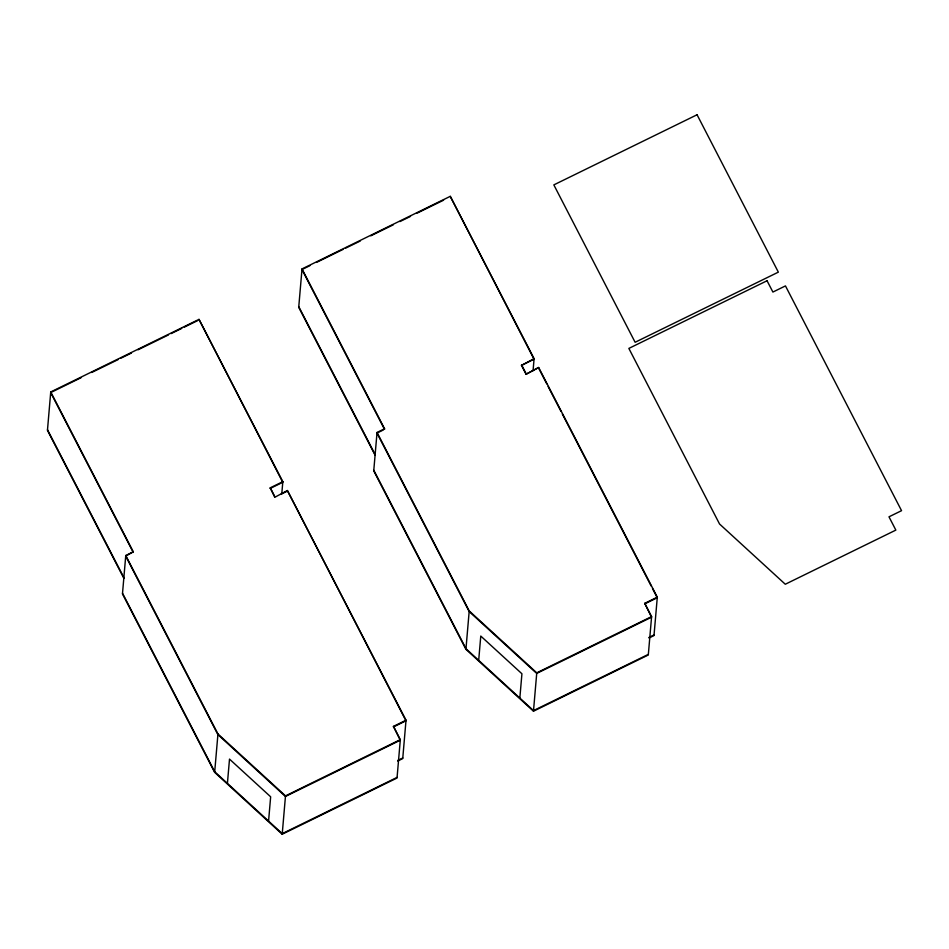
<?xml version="1.0" encoding="UTF-8"?>
<svg xmlns="http://www.w3.org/2000/svg" width="949" height="949" viewBox="0 0 949 949"><rect width="100%" height="100%" fill="white"/><g stroke="black" fill="none" stroke-linecap="round" stroke-linejoin="round"><path stroke-width="1.42" d="M281.794 493.717L282.826 481.677L198.993 319.374L50.736 391.973L47.45 430.348L123.916 578.404M50.736 391.973L133.299 551.808L125.766 555.509L122.468 593.884L214.652 772.356L282.197 834.242L397.026 778.014L400.324 739.639L393.455 726.365L406.018 720.208L287.393 490.526L274.783 497.288L270.251 487.833L282.826 481.677M393.455 726.365L400.264 740.244L285.435 796.472L217.89 734.585L125.707 556.114L133.299 551.808M198.993 319.374L282.766 482.282L270.204 488.438M214.652 772.356L217.95 733.98L125.766 555.509M227.416 783.399L229.504 759.105L270.655 796.804L268.567 821.099M533.065 370.679L534.097 358.639L450.265 196.336L302.019 268.935L298.721 307.31L375.187 455.354M393.408 726.97L405.97 720.813L287.393 490.526M282.197 834.242L285.495 795.867L217.95 733.98M302.019 268.935L384.57 428.77L377.038 432.459L373.74 470.846L465.923 649.318L533.468 711.204L648.297 654.976L651.595 616.601L644.739 603.315L657.301 597.17L538.664 367.488L526.054 374.25L538.664 367.488M384.57 428.77L384.523 429.375L301.96 269.54L309.908 265.649M450.265 196.336L534.038 359.244L521.476 365.389L526.054 374.25M406.018 720.208L402.732 758.583L397.702 761.051M465.923 649.318L469.162 611.547L376.978 433.064L383.266 429.992M478.687 660.35L480.775 636.067L521.926 673.766L519.838 698.061M521.476 365.389L534.097 358.639M533.468 711.204L536.766 672.829L469.221 610.931L377.038 432.459M469.162 611.547L536.707 673.434L651.536 617.206L644.739 603.315M657.301 597.17L654.003 635.545L648.986 638.001M81.128 377.678L50.688 392.578L133.251 552.425M91.721 372.483L118.198 359.529M120.843 358.224L131.436 353.04M138.056 349.801L168.495 334.89M171.14 333.597L181.733 328.413M184.379 327.12L197.617 320.632M316.527 262.41L342.992 249.445M345.638 248.152L360.205 241.022M370.798 235.838L393.301 224.818M399.909 221.568L410.502 216.384M417.121 213.145L443.598 200.18M281.058 494.215L287.345 491.131M644.679 603.92L657.242 597.775L652.497 588.582M285.495 795.867L400.324 739.639M536.766 672.829L651.595 616.601M397.761 760.446L402.791 757.978M649.033 637.396L654.063 634.94M397.085 777.409L282.256 833.637L214.711 771.751L122.528 593.279M648.357 654.371L533.528 710.599L465.983 648.713L373.799 470.229M538.617 368.093L546.754 383.847M548.107 386.468L560.989 411.403M562.342 414.025L651.144 585.96M521.535 364.784L526.102 373.633M298.781 306.705L375.246 454.749M270.251 487.833L274.83 496.683M47.497 429.743L123.975 577.799M697.064 114.758L553.836 184.889L635.118 342.269L778.346 272.138L697.064 114.758M767.053 280.75L628.855 348.413L719.544 524.002L785.286 584.24L895.844 530.1L888.988 516.814L901.55 510.669L785.464 285.91L772.901 292.055L767.053 280.75"/></g></svg>
